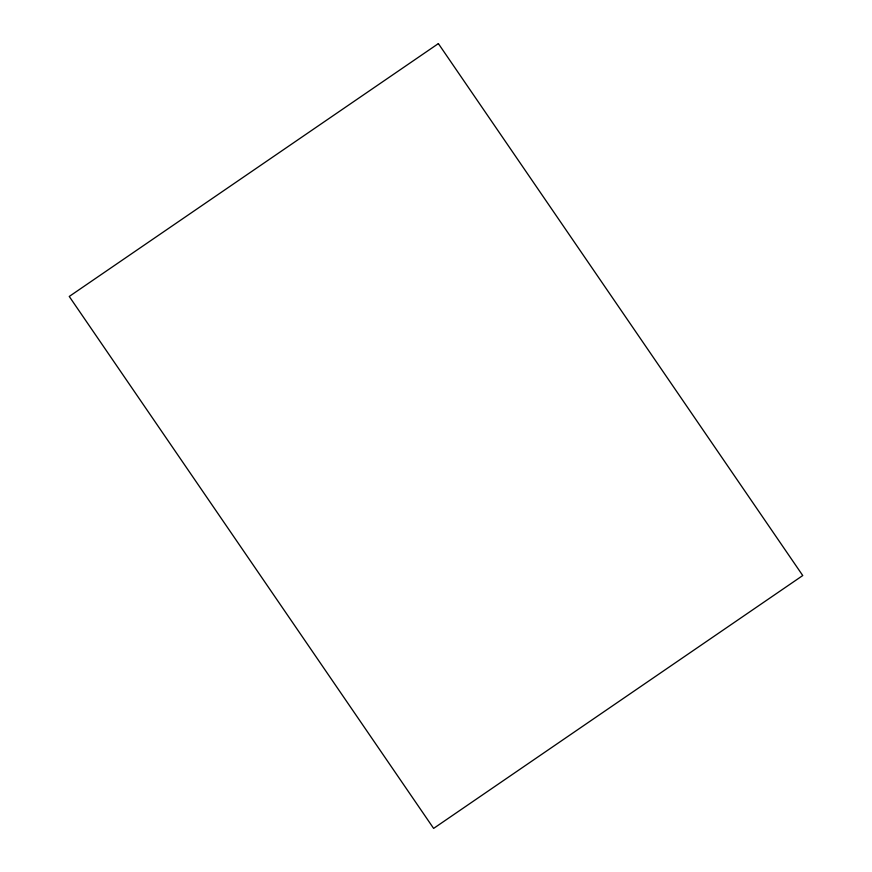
<?xml version="1.0" encoding="UTF-8"?>
<svg xmlns="http://www.w3.org/2000/svg" width="872" height="872" viewBox="0 0 872 872"><rect width="100%" height="100%" fill="white"/><g stroke="black" fill="none" stroke-linecap="round" stroke-linejoin="round"><path stroke-width="1.31" d="M438.376 43.6L69.248 296.458L433.624 828.4L802.752 575.542L438.376 43.6"/></g></svg>
